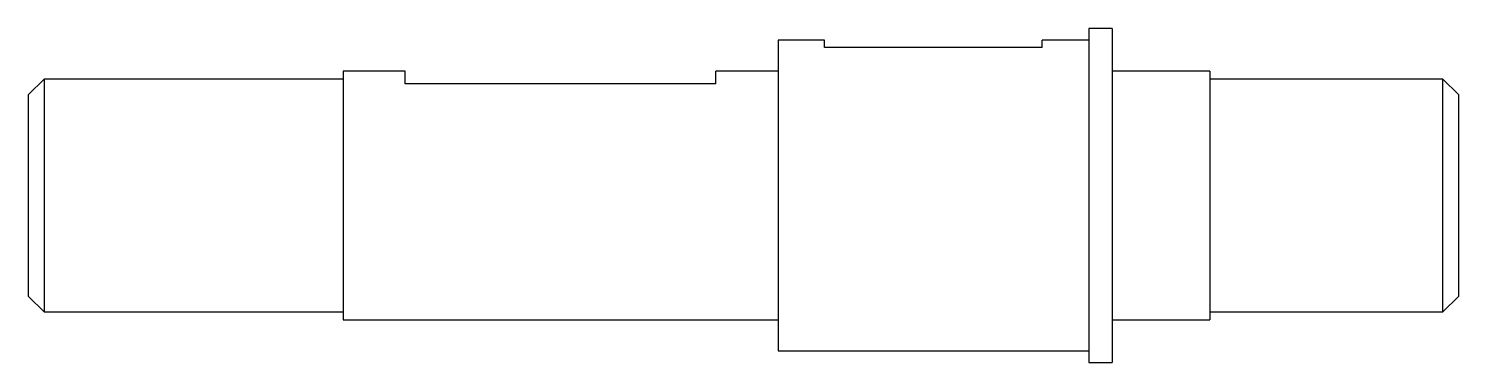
# Model space of a CAD drawing. Header units: millimetres. Extents: x 0 to 184, y -22 to 22.
import ezdxf

# ---------------------------------------------------------------- set-up
doc = ezdxf.new("R2010")
doc.units = ezdxf.units.MM

msp = doc.modelspace()

# ---------------------------------------------------------------- linework, layer by layer
at = {"color": 7, "linetype": 'Continuous', "lineweight": 25}
for p, q in [((139.5, 21.5), (136.5, 21.5)), ((136.5, 21.5), (136.5, -21.5)), ((139.5, 21.5), (139.5, -21.5)), ((102.5, 20), (96.5, 20)), ((96.5, 20), (96.5, -20)), ((102.5, 19.08), (102.5, 20)), ((130.5, 19.08), (102.5, 19.08)), ((136.5, 20), (130.5, 20)), ((130.5, 19.08), (130.5, 20)), ((2, 15), (0, 13)), ((40.5, 15), (2, 15)), ((2, 15), (2, -15)), ((48.5, 16), (40.5, 16)), ((40.5, 16), (40.5, -16)), ((48.5, 14.39), (48.5, 16)), ((96.5, 16), (88.5, 16)), ((88.5, 14.39), (88.5, 16)), ((152.1, 16), (139.5, 16)), ((152.1, 16), (152.1, -16)), ((182.1, 15), (152.1, 15)), ((184.1, 13), (182.1, 15)), ((182.1, -15), (182.1, 15)), ((0, -13), (0, 13)), ((88.5, 14.39), (48.5, 14.39)), ((184.1, 13), (184.1, -13)), ((0, -13), (2, -15)), ((182.1, -15), (184.1, -13)), ((2, -15), (40.5, -15)), ((40.5, -16), (96.5, -16)), ((139.5, -16), (152.1, -16)), ((152.1, -15), (182.1, -15)), ((96.5, -20), (136.5, -20)), ((136.5, -21.5), (139.5, -21.5))]:
    msp.add_line(p, q, dxfattribs=at)

doc.saveas('drawing.dxf')
